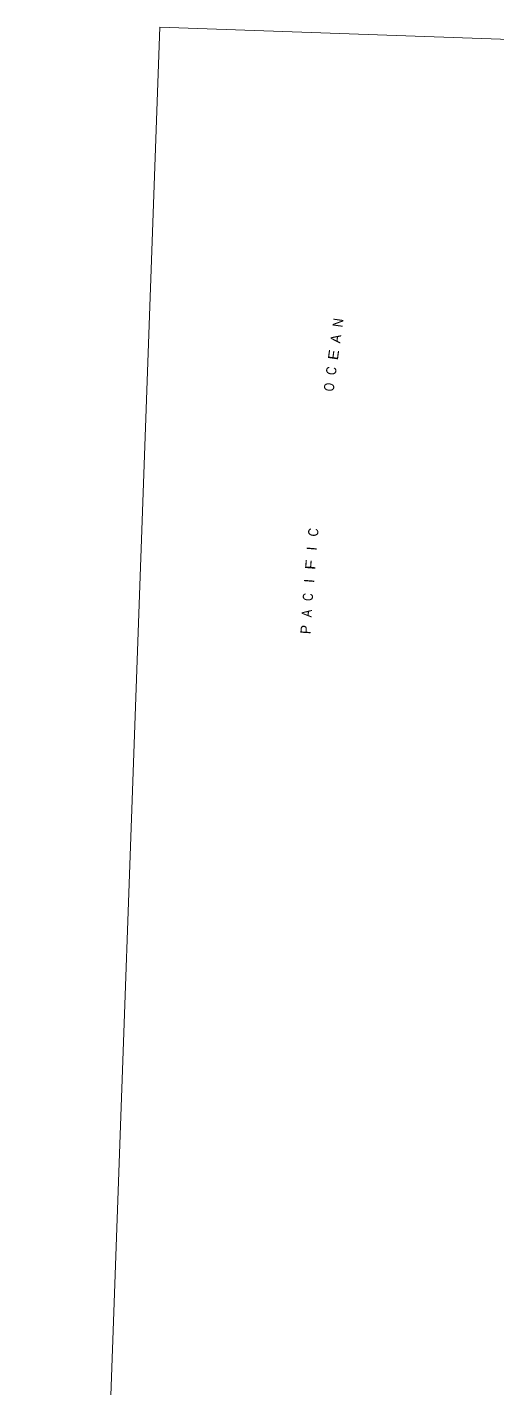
# Model space of a CAD drawing. Header units: feet. Extents: x -820980 to -751810, y -353855 to -168743.
# Drawn here: x -820980 to -797748, y -235966 to -168743 of the extents above; entities that cross this region are included whole.
import ezdxf
from ezdxf.enums import TextEntityAlignment as Align

# ---------------------------------------------------------------- set-up
doc = ezdxf.new("R2010")
doc.units = ezdxf.units.FT
doc.header["$LTSCALE"] = 80
doc.layers.add('4', color=7, linetype='Continuous', lineweight=13)
doc.layers.add('41', color=7, linetype='Continuous')

msp = doc.modelspace()

# ---------------------------------------------------------------- linework, layer by layer
at = {"layer": '4'}
msp.add_lwpolyline([(-814434.73, -168743.41), (-783122.91, -169842.15), (-751809.62, -170897.83), (-757851.71, -353854.74), (-789416.66, -352790.59), (-820980.12, -351683)], close=True, dxfattribs=at)

# ---------------------------------------------------------------- texts
at = {"layer": '41'}
for s, rotation, width, p in [('N', 82.124, 0.9, (-805393.11, -183365.73)), ('A', 82.124, 0.95, (-805502.47, -184156.25)), ('E', 82.124, 1.15, (-805612.08, -184948.7)), ('C', 82.124, 0.85, (-805721.71, -185741.16)), ('O', 82.952, 0.8, (-805825.98, -186538.37)), ('C', 84.608, 0.85, (-806610.83, -193703.09)), ('F', 85.436, 1.2, (-806748.34, -195301.15)), ('C', 85.436, 0.8, (-806875.66, -196896.07)), ('A', 86.264, 0.85, (-806931.68, -197698.09))]:
    msp.add_text(s, height=500, rotation=rotation, dxfattribs=dict(at, width=width)).set_placement(p, align=Align.CENTER)
for s, rotation, p in [('I', 85.436, (-806684.69, -194503.67)), ('I', 85.436, (-806812.01, -196098.6)), ('P', 86.264, (-806983.94, -198498.35))]:
    msp.add_text(s, height=500, rotation=rotation, dxfattribs=at).set_placement(p, align=Align.CENTER)

doc.saveas('drawing.dxf')
